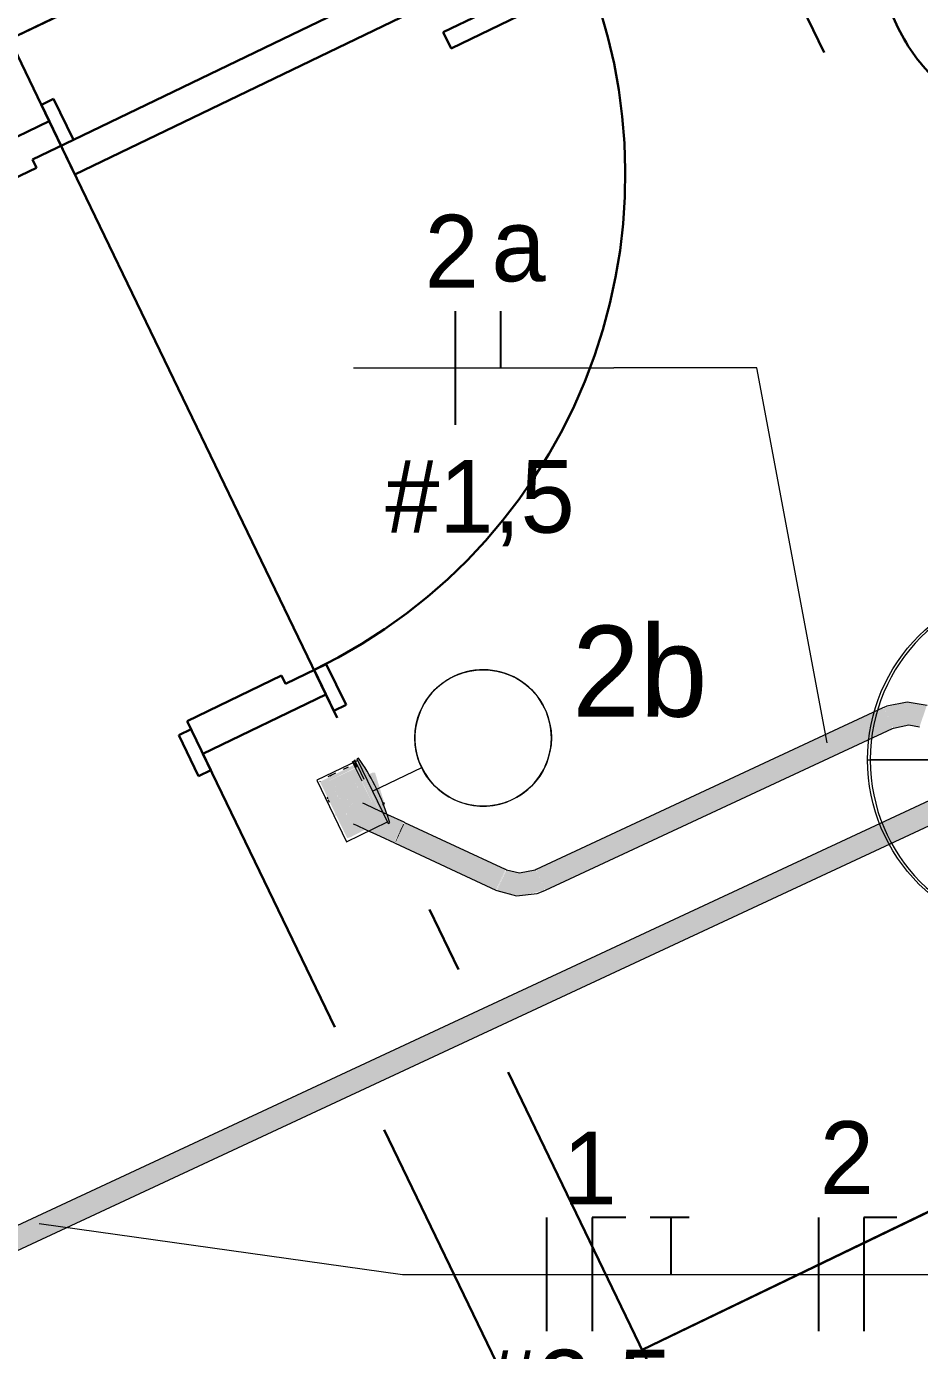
# Model space of a CAD drawing. Header units: metres. Extents: x 4 to 129, y -16 to 26.
# Drawn here: x 36.1 to 37.082, y 18.86 to 20.316 of the extents above; entities that cross this region are included whole.
import ezdxf

# ---------------------------------------------------------------- set-up
doc = ezdxf.new("R2010")
doc.units = ezdxf.units.M
doc.linetypes.add('Hidden 1_5', pattern=[0.0022, 0.0015, -0.0007000000000000001])
doc.linetypes.add('IMPORT-_Tracejado pequeno', pattern=[2.25, 1.5, -0.7500000000000001])
for name, color, linetype, lineweight in [('A-ANNO-NOTE', 7, 'Continuous', 9), ('A-DETL', 7, 'Continuous', 9), ('E-LITE', 7, 'Continuous', 50), ('E-LITE-EQPM-IDEN', 7, 'Continuous', 9), ('E-LITE-IDEN', 7, 'Continuous', 9), ('E-POWR-CNDT', 7, 'Continuous', 30), ('Identificadores de dispositivos elétricos', 7, 'Continuous', 9), ('KIRYA - PAREDE', 7, 'Continuous', 50), ('KIRYA - PISO', 7, 'Continuous', 9), ('KIRYA - SQUADRIA', 7, 'Continuous', 9), ('LAYOUT-WC_COZINHA', 7, 'Continuous', 9)]:
    doc.layers.add(name, color=color, linetype=linetype, lineweight=lineweight)
for name, color, linetype, lineweight, true_color in [('Base Revit Coremas_dwg', 7, 'Continuous', 9, 0x767676), ('Fase', 1, 'Continuous', 25, 0xff0000), ('Neutro', 5, 'Continuous', 25, 0x0000ff), ('Terra', 3, 'Continuous', 25, 0x00ff00)]:
    doc.layers.add(name, color=color, linetype=linetype, lineweight=lineweight, true_color=true_color)
doc.styles.add('Century Gothic', font='GOTHIC.TTF', dxfattribs={"height": 0.1})
doc.styles.add('Century Gothic_3', font='GOTHIC.TTF', dxfattribs={"height": 0.07999999999999995})

# ---------------------------------------------------------------- blocks, each defined once
blk = doc.blocks.new('Base Revit Coremas_dwg_A$C331B23C5-8225576-PLANTA BAIXA - TÉRREO')
at = {"layer": 'LAYOUT-WC_COZINHA', "color": 254, "linetype": 'IMPORT-_Tracejado pequeno', "lineweight": 30, "true_color": 0xe3e3e3, "flags": 128}
for points in [[(-1.267274355257087e-07, 0.5979727702970533), (-1.267274355257087e-07, 4.820548488169152e-08), (0.4999998732725635, 4.820548704742578e-08), (0.4999998732725645, 0.8000000489505452), (0.1409719285838663, 0.8000000489505452)], [(0.2158567396015769, 0.5819476244600992), (0.2691504005831575, 0.5957995148005466), (0.3224440615647382, 0.5819476244600992)], [(0.06867299993405142, 0.423596139773963), (0.1726194605487308, 0.4126463716479521), (0.1737371644028372, 0.3868362044545393), (0.07226776575203077, 0.3752091338487845)], [(0.3224440615647382, 0.2180524726959448), (0.2691504005831575, 0.2042005823554973), (0.2158567396015769, 0.2180524726959448)]]:
    blk.add_lwpolyline(points, dxfattribs=at)
at = {"layer": 'LAYOUT-WC_COZINHA', "color": 254, "linetype": 'IMPORT-_Tracejado pequeno', "lineweight": 30, "true_color": 0xe3e3e3}
for centre, radius in [((0.06942704956395573, 0.400000048578022), 0.02495313953718424), ((0.1988713163498232, 0.400000048578022), 0.02173008093745843)]:
    blk.add_circle(centre, radius, dxfattribs=at)
for centre, radius, start, end in [((0.2923067341939714, 0.4448163543906958), 0.1570018691099644, 119.1394472502954, 143.3879959260345), ((0.2459940669868957, 0.4448163543229385), 0.1570018691620678, 36.61200409065127, 60.86055276638437), ((0.3287923454925021, 0.4177078858213008), 0.2024558997343413, 143.3879958816388, 162.89389502424), ((0.1926488796041213, 0.4051813810081058), 0.2234596762773276, 17.10610440788717, 36.61200355049225), ((0.3863307576896204, 0.4000000494470442), 0.2626575305031527, 162.8938953998536, 176.1274529998824), ((0.2162295663988516, 0.412438496348841), 0.1987875358598535, 356.4125697290415, 17.10610477785938), ((0.1988713163498232, 0.400000048578022), 0.03065085100652058, 206.0080416980914, 155.2875835932288), ((0.151970049287911, 0.4000000488533715), 0.2626575247377333, 342.8938951767378, 359.99999993993), ((0.386330752150343, 0.4000000488329079), 0.2626575249916183, 184.1095773569388, 197.1061048015497), ((0.3287923454925021, 0.3822922131973883), 0.2024558997343802, 197.10610497576, 216.6120041183611), ((0.2095084556883649, 0.3822922131125779), 0.2024558996954868, 323.3879959033611, 342.8938950459649), ((0.2923067385293052, 0.3551837436966707), 0.1570018720344575, 216.6120028575888, 240.860551533322), ((0.2459940626515618, 0.3551837437644281), 0.1570018720865611, 299.1394484500045, 323.3879971257252)]:
    blk.add_arc(centre, radius, start, end, dxfattribs=at)
blk = doc.blocks.new('Base Revit Coremas_dwg__U16-8225577-PLANTA BAIXA - TÉRREO')
at = {"layer": 'KIRYA - SQUADRIA', "color": 254, "linetype": 'IMPORT-_Tracejado pequeno', "lineweight": 30, "true_color": 0xe3e3e3}
for p, q in [((-0.6763482375953342, 0.5295479037944236), (-0.6763482375953342, 0.5495479037944055)), ((-0.628651762404729, 0.5295479037944236), (-0.628651762404729, 0.5495479037944053)), ((0, -0.1499999999999772), (0, 0))]:
    blk.add_line(p, q, dxfattribs=at)
at = {"layer": 'KIRYA - SQUADRIA', "color": 254, "linetype": 'IMPORT-_Tracejado pequeno', "lineweight": 30, "true_color": 0xe3e3e3, "flags": 128}
for points in [[(-0.6999999999999318, -0.1499999999999769), (-0.6999999999999318, 0), (-0.634999999999991, 0), (-0.634999999999991, 0.6049999999999047), (-0.6700000000001294, 0.6049999999999047), (-0.6700000000001294, 0.01499999999998669)], [(-0.6700000000001294, 0.5621072639671073), (-0.6763482375953342, 0.5621072639671073), (-0.6763482375953342, 0.5495479037944055), (-0.7149859343644491, 0.5495479037944055)], [(-0.6349999999999907, 0.5621072639671072), (-0.6286517624047858, 0.5621072639671072), (-0.6286517624047858, 0.5495479037944053), (-0.5900140656355005, 0.5495479037944053)], [(-0.7249859343646107, 0.5395479037944146), (-0.7249859343646107, 0.4325479037944437), (-0.7049859343644584, 0.4325479037944437), (-0.7049859343644584, 0.5245479037944283)], [(-0.5800140656355663, 0.5395479037944146), (-0.5800140656355663, 0.4325479037944437), (-0.6000140656356621, 0.4325479037944437), (-0.6000140656356621, 0.5245479037944283)], [(-0.6999859343644629, 0.5295479037944236), (-0.6763482375953342, 0.5295479037944236), (-0.6763482375953342, 0.5194749721699741), (-0.6700000000000725, 0.5194749721699741)], [(-0.6050140656356573, 0.5295479037944236), (-0.628651762404729, 0.5295479037944236), (-0.628651762404729, 0.5194749721699738), (-0.6349999999999907, 0.5194749721699738)], [(-0.6699999999999591, 0), (-0.7200000000000273, 0), (-0.7200000000000273, 0.01499999999998669), (-0.6699999999999591, 0.01499999999998669), (-0.6699999999999591, -0.03499999999996786), (-0.6599999999999683, -0.03499999999996786), (-0.6599999999999683, -0.1499999999999769), (-0.7200000000000841, -0.1499999999999769), (-0.7200000000000841, -0.1649999999999064), (-0.6699999999999591, -0.1649999999999064), (-0.6699999999999591, -0.1499999999999201)], [(-0.01499999999998638, 0), (-0.03000000000008642, 0), (0.0199999999999818, 0), (0.0199999999999818, 0.01499999999998647), (-0.03000000000014326, 0.01499999999998647), (-0.03000000000014326, -0.03499999999996807), (-0.04000000000013418, -0.03499999999996807), (-0.04000000000013418, -0.1499999999999772), (0.0199999999999818, -0.1499999999999772), (0.0199999999999818, -0.1649999999999635), (-0.03000000000014326, -0.1649999999999635), (-0.03000000000014326, -0.1499999999999203)]]:
    blk.add_lwpolyline(points, dxfattribs=at)
at = {"layer": 'KIRYA - SQUADRIA', "color": 254, "linetype": 'IMPORT-_Tracejado pequeno', "lineweight": 30, "true_color": 0xe3e3e3}
for centre, radius, start, end in [((-0.634999999999991, 0), 0.60499999999993, 359.9999999999996, 90.0000000000131), ((-0.7149859343645344, 0.5395479037943294), 0.01000000000007628, 89.99999999951147, 179.9999999995115), ((-0.5900140656355289, 0.5395479037944431), 0.009999999999962483, 359.9999999998368, 89.99999999983716), ((-0.6999859343644629, 0.5245479037944283), 0.004999999999995453, 90, 180), ((-0.6050140656356573, 0.5245479037944283), 0.004999999999995342, 0, 90)]:
    blk.add_arc(centre, radius, start, end, dxfattribs=at)
blk = doc.blocks.new('Base Revit Coremas_dwg-8208185-PLANTA BAIXA - TÉRREO')
at = {"layer": 'KIRYA - PAREDE', "color": 254, "linetype": 'IMPORT-_Tracejado pequeno', "lineweight": 30, "true_color": 0xe3e3e3}
for p, q in [((23.26486903797802, 19.27858154917087), (23.23297534126586, 19.34470953352727)), ((23.23297534126586, 19.34470953352727), (23.26486903797802, 19.27858154917087))]:
    blk.add_line(p, q, dxfattribs=at)
at = {"layer": 'KIRYA - PAREDE', "color": 254, "linetype": 'IMPORT-_Tracejado pequeno', "lineweight": 30, "true_color": 0xe3e3e3, "flags": 128}
for points in [[(22.86263100806203, 17.57003930788748), (22.91173667781007, 17.59372309854031), (22.97689906325402, 17.45861623889461), (21.85100856620832, 16.91559636019499), (20.63464403792116, 19.43759107357689), (22.57117569283926, 20.37158526494024), (24.01231552905736, 21.06665070967577), (25.22868005734453, 18.54465599629386), (23.69746898136285, 17.80614896126237), (23.63230659591889, 17.94125582090807), (23.72237783568247, 17.98469741120404), (23.18321789732989, 19.10258475711924)], [(23.18321789732989, 19.10258475711924), (23.72237783568247, 17.98469741120404), (23.63230659591889, 17.94125582090807), (23.69746898136285, 17.80614896126237), (25.22868005734453, 18.54465599629386), (24.01231552905736, 21.06665070967577), (22.57117569283926, 20.37158526494024), (20.63464403792116, 19.43759107357689), (21.85100856620832, 16.91559636019499), (22.97689906325402, 17.45861623889461), (22.91173667781007, 17.59372309854031), (22.86263100806203, 17.57003930788748)], [(21.91818829022376, 19.8901129178663), (22.63633807828322, 20.23647840529477), (22.67977966857918, 20.1464071655312), (22.81488652822466, 20.21156955097515), (22.77144493792869, 20.30164079073872), (23.94237105485584, 20.86638146458634), (22.77144493792869, 20.30164079073872), (22.81488652822466, 20.21156955097515)], [(22.81488652822466, 20.21156955097515), (22.67977966857918, 20.1464071655312), (22.63633807828322, 20.23647840529477), (21.91818829022376, 19.8901129178663)], [(24.30190031027981, 20.1209380877048), (25.02841081225509, 18.61460047049561), (23.85748469532794, 18.049859796648), (23.31917565528945, 19.16598290084137)], [(23.31917565528945, 19.16598290084137), (23.85748469532794, 18.049859796648), (25.02841081225509, 18.61460047049561), (24.30190031027981, 20.1209380877048)]]:
    blk.add_lwpolyline(points, dxfattribs=at)
for points in [[(23.12891128001846, 19.21518340544874), (22.98387080065098, 19.51590848718572), (23.11897766029645, 19.58107087262967), (22.98387080065098, 19.51590848718572)], [(23.13139704945691, 19.55532066939888), (23.11897766029645, 19.58107087262967)]]:
    blk.add_lwpolyline(points, close=True, dxfattribs=at)
at = {"layer": 'KIRYA - PISO', "color": 254, "linetype": 'IMPORT-_Tracejado pequeno', "lineweight": 30, "true_color": 0xe3e3e3, "flags": 128}
for points in [[(23.11897766029642, 19.58107087262966), (22.81488652822464, 20.21156955097513)], [(23.46651038266418, 18.8605009545206), (24.63743649959133, 19.42524162836822)]]:
    blk.add_lwpolyline(points, close=True, dxfattribs=at)
for name, p, rotation in [('Base Revit Coremas_dwg_A$C331B23C5-8225576-PLANTA BAIXA - TÉRREO', (23.94237105485581, 20.86638146458631), 205.7481327013867), ('Base Revit Coremas_dwg_A$C331B23C5-8225576-PLANTA BAIXA - TÉRREO', (23.94237105485581, 20.86638146458631), 205.7481327013867), ('Base Revit Coremas_dwg__U16-8225577-PLANTA BAIXA - TÉRREO', (23.11897766029642, 19.58107087262966), 295.7481327013867), ('Base Revit Coremas_dwg__U16-8225577-PLANTA BAIXA - TÉRREO', (23.11897766029642, 19.58107087262966), 295.7481327013867)]:
    blk.add_blockref(name, p, dxfattribs=dict(rotation=rotation))
blk = doc.blocks.new('1_a_1 Interruptor_Conjunto 4x2 - a_Simples-2265050-PLANTA BAIXA - TÉRREO')
at = {"layer": 'E-LITE', "lineweight": 9, "true_color": 0xfbfbfb}
for points in [[(0.02956666876063043, 0.002815535204195856), (-0.00317418001807568, 0.004885675911954715), (-0.03945262852544015, 0.002040112774584247), (-0.03945262852547913, 5.414335646491963e-14), (0.02610523137835852, 3.681748239614535e-14), (0.02935083748436114, 0.002639977917038488)], [(0.01849999999998713, 0.003683568595214962), (0.01839795329258623, 0.004508195619135551), (0.01691859707506316, 0.006158812729672644), (-0.01716055812392565, 0.01131463493288128), (-0.01850000000001962, 0.008922597519341366), (-0.01824045041585856, 0.003703926817783105), (0.002505253561906267, 0.004938144320707869), (0.01821459237501254, 0.003705955038135298)]]:
    blk.add_hatch(color=7, dxfattribs=at).paths.add_polyline_path(points)
at = {"layer": 'A-DETL', "linetype": 'Hidden 1_5'}
for p, q in [((0.03945262852542796, -2.707167823245982e-16), (0.03945262852542796, 0.002040112774547159)), ((0.02615484075337286, -1.794697741470335e-16), (0.03945262852542796, -2.707167823245982e-16))]:
    blk.add_line(p, q, dxfattribs=at)
blk.add_arc((-2.089595163567992e-15, -0.2479059238677093), 0.2530405721040361, 81.03017697777777, 83.29530561121808, dxfattribs=at)
at = {"layer": 'E-LITE', "lineweight": 9}
for p, q in [((-0.03945262852542644, 0.002040112774548377), (-0.03945262852542796, 0)), ((-0.03945262852542796, 0), (0, 0)), ((0, 0), (0.02610523137837328, -1.791293636122991e-16)), ((0.01850000000000002, 0.004457467159471679), (0.01850000000000002, 0.003683568595179174)), ((0.0185, 0.003683568595182), (0.0185, 0.004394335252466186))]:
    blk.add_line(p, q, dxfattribs=at)
for centre, radius, start, end in [((-2.089595163567992e-15, -0.2479059238677093), 0.2530405721040361, 83.30655010270114, 98.96982302221983), ((0.01672492551078619, 0.00439433525246619), 0.001775074489213813, 359.9999999999988, 83.73620771461016), ((0.01672492551078619, 0.004394335252466468), 0.001775074489213811, 13.95603461910137, 69.78017309550869)]:
    blk.add_arc(centre, radius, start, end, dxfattribs=at)
blk = doc.blocks.new('PVC Corrugado Amarelo_Caixa de Luz 4x2 - PVC Corrugado Amarelo_Caixa de Luz 4x2-V8-PLANTA BAIXA - TÉRREO')
at = {"layer": 'E-POWR-CNDT', "linetype": 'Hidden 1_5', "lineweight": 9, "true_color": 0xffff00}
for points in [[(-0.03446410161512978, 0.04749999999996538), (-0.03499999999998988, 0.04305701873248997), (-0.03446410161512978, 0.02507870793807714), (-0.03099999999999295, 0.02788603094661831), (-0.03099999999999295, 0.04749999999996538), (-0.03382842712473717, 0.04749999999996429)], [(-0.01131370849897468, 0.04796874999996582), (-0.01131370849897035, 0.04749999999996538), (-0.01108762916993836, 0.04796874999996256)], [(-0.006249999999989916, 0.04796874999996473), (-0.006249999999989916, 0.04749999999996321), (-0.004942118015863986, 0.04796874999996473)], [(1.082867129298393e-14, 0.04796874999996473), (1.082867129298393e-14, 0.04749999999996213), (0.0002260793290471554, 0.04796874999996798)], [(0.006250000000013739, 0.04796874999996473), (0.006250000000009408, 0.04749999999996321), (0.006476079329045734, 0.04796874999996473)], [(0.004174682452702382, 0.03124999999996799), (0.002710361922820238, 0.02659785744028957), (0.002727161158080981, 0.02327453969928164), (0.003782827061992521, 0.01969602259871366), (0.005079066809831704, 0.01757138335895737), (0.007577514615706497, 0.01507436213104567), (0.008749999999995844, 0.01417468245266762), (0.0132836807256882, 0.01272595771908941), (0.01707990347703927, 0.01277382448745586), (0.02015533296029307, 0.01372125651852662), (0.02288342600774142, 0.01542805431125679), (0.02467104081382842, 0.01724571727360023), (0.02625249093269644, 0.01978128778043536), (0.02727404228088634, 0.02328368072564153), (0.02724447308847565, 0.02694091958916925), (0.02633756499657145, 0.03001332526067854), (0.02457194568871462, 0.032883426007698), (0.02351792842049281, 0.03408507486343255), (0.01992525130106113, 0.03637404642511207), (0.0163661918728324, 0.03732013742772573), (0.01500000000000958, 0.03749999999996548), (0.009986674739295041, 0.03633756499652803), (0.007039814903410996, 0.03451304636821047), (0.005079066809829539, 0.03242861664097171), (0.004633155409253482, 0.03184749358970588)], [(-0.02291172100859106, 0.0027553825452236), (1.299440555158071e-14, 0.002755382545222517), (1.082867129298393e-14, 0.005755382545222918), (-0.01954917961566554, 0.005755382545225084), (-0.02250774167932285, 0.003115805762717082)], [(1.082867129298393e-14, 0.005755382545222918), (1.299440555158071e-14, 0.002755382545222517), (0.03100000000001244, 0.002755382545222517), (0.03060625739507946, 0.005755382545222918), (2.975221092452785e-06, 0.005755382545222918)], [(0.03100000000001244, 0.005755382545224001), (0.03150000000001233, 0.002755382545222517), (0.0369521651321869, 0.002884638013179094), (0.03639532536543877, 0.005755382545224001), (0.03122534482905485, 0.005755382545221835)], [(0.03709680190076094, 0.005755382545222918), (0.03722016177240021, 0.002755382545224683), (0.03945262852543798, 0.002755382545222517), (0.03945262852543798, 0.005755382545224001), (0.03839907283801679, 0.005755382545224001)]]:
    blk.add_hatch(color=2, dxfattribs=at).paths.add_polyline_path(points)
h = blk.add_hatch(color=2, dxfattribs=at)
h.paths.add_polyline_path([(-0.03099999999999079, 0.04749999999996321), (-0.03099999999999295, 0.02788603094661831), (-0.0193960888445744, 0.03661907798156264), (-0.01574932504749617, 0.03737593765944236), (-0.0120186503519841, 0.03702998613664667), (-0.0104212153698645, 0.03660845936377744), (-0.006102420878455126, 0.03364478313041013), (-0.00434415777588842, 0.03133173838366134), (-0.002990934036564863, 0.02810045365782146), (-0.002595112362625514, 0.02480279523924752), (-0.003061769979145578, 0.02162891912841643), (-0.004217539494759746, 0.01888383656967398), (-0.006301417099347385, 0.01615961545332329), (-0.00940906905472993, 0.01363610461075879), (-0.0195491796156677, 0.005755382545222918), (0.03100000000000811, 0.006254698906258068), (0.03100000000001028, 0.04749999999996538), (-0.005168197344902478, 0.04749999999996321)])
h.paths.add_polyline_path([(-0.02610523137836286, -3.681748239614535e-14), (0.03100000000001244, -3.248601387895178e-14), (0.03100000000001244, 0.002755382545222517), (-0.02329549988235925, 0.002412981817092879), (-0.02561071912243412, 0.0004022365600082423)])
h.paths.add_polyline_path([(0.004174682452702382, 0.03124999999996799), (0.007827144621544421, 0.03511718570937471), (0.008789635558527829, 0.03584173513316131), (0.01176476193622692, 0.03707407282857882), (0.01722450398392546, 0.03720713849458976), (0.01992525130106113, 0.03637404642511207), (0.02201022583175679, 0.03524197574961287), (0.02507874705873345, 0.03222294960330026), (0.026558333057233, 0.02948034401449747), (0.02724447308847565, 0.02694091958916925), (0.02727404228088634, 0.02328368072564153), (0.02625249093269644, 0.01978128778043536), (0.02467104081382842, 0.01724571727360023), (0.02288342600774142, 0.01542805431125679), (0.01918269103478663, 0.01331837504164771), (0.01613861573365144, 0.01264990160509242), (0.01298535773618286, 0.01276523268574343), (0.01176476193622908, 0.0129259271713535), (0.007263165289963667, 0.01531557085233918), (0.005079066809831704, 0.01757138335895737), (0.003662435003449884, 0.01998667473924945), (0.002720635186750343, 0.02332410937285914), (0.002752680454008151, 0.02691929859762283), (0.003782827061990355, 0.03030397740121867), (0.003927889524687049, 0.03065418916605276)])
h = blk.add_hatch(color=2, dxfattribs=at)
h.paths.add_polyline_path([(0.03100000000001028, 0.04749999999996538), (0.03150000000001017, 0.005755382545224001), (0.03500000000001154, 0.006290810729936169), (0.03446410161514711, 0.04749999999996538), (0.03203527618042186, 0.04749999999996538)])
h.paths.add_polyline_path([(0.03100000000001244, 0.002755382545222517), (0.031500000000008, -3.573461526684696e-14), (0.03446410161514711, 0.0003658665678337684), (0.03401158685044514, 0.002755382545222517), (0.03123357317732197, 0.002755382545222517)])
at = {"layer": 'A-DETL', "linetype": 'Hidden 1_5'}
for p, q in [((-0.03709680190075156, 0.00575538254525846), (-0.03710199885295151, 0.00575538254525846)), ((-0.03710199885295151, 0.00275538254525846), (-0.03709680190075156, 0.00275538254525846))]:
    blk.add_line(p, q, dxfattribs=at)
at = {"layer": 'E-POWR-CNDT', "lineweight": 9}
for p, q in [((0.01250000000000001, 0.04796874999999994), (0.009924640771924013, 0.04796874999999994)), ((0.01250000000000006, 0.04796874999999994), (0.01207407282861341, 0.04796874999999994)), ((0.01600000000000006, 0.04796874999999992), (0.01385640646055102, 0.04796874999999992)), ((0.03500000000000001, 0.04750000000000003), (0.03486370330515629, 0.04750000000000003)), ((0.03546034755735734, 0.02823523806378151), (0.03546034755735734, 0.03749999999999998)), ((0.03546034755735734, 0.03383883476483186), (0.03546034755735734, 0.03749999999999993)), ((0.03546034755735734, 0.03130043078468513), (0.03546034755735734, 0.03500000000000005)), ((0.03546034755735734, 0.01249999999999997), (0.03546034755735734, 0.01874999999999985)), ((0.03546034755735734, 0.01500000000000006), (0.03546034755735734, 0.01792893218813452)), ((0.03100000000000444, 0.005755382545258329), (0.01555098734064701, 0.005755382545258329)), ((0.01555098734064824, 0.002755382545258328), (0.03100000000000567, 0.002755382545258328)), ((0.03695216513217525, 0.00575538254525846), (0.03100000000000453, 0.00575538254525846)), ((0.03100000000000458, 0.00275538254525846), (0.03710199885295135, 0.00275538254525846)), ((0.03546034755735734, 0.01249999999999992), (0.03546034755735734, 0.01417468245269442)), ((0.03710199885295135, 0.00575538254525846), (0.03709680190075141, 0.00575538254525846)), ((0.03945262852542776, 0.005755382545258425), (0.03709680190075187, 0.005755382545258425)), ((0.03709680190075214, 0.002755382545258425), (0.03945262852542776, 0.002755382545258425))]:
    blk.add_line(p, q, dxfattribs=at)
blk = doc.blocks.new('Fiação_PEX_Tags Lighting Fixture - 1_ FN-4481215-PLANTA BAIXA - TÉRREO')
at = {"layer": 'E-LITE-EQPM-IDEN', "color": 1, "lineweight": 25, "true_color": 0xff0000}
blk.add_line((-0.0009895564730001342, -0.001402714200512057), (-0.0009895564730001383, -0.003902714200512064), dxfattribs=at)
at = {"layer": 'E-LITE-EQPM-IDEN', "color": 5, "lineweight": 25, "true_color": 0x0000ff}
for p, q in [((1.044352699986642e-05, -0.001402714200512063), (1.044352699986249e-05, -0.003902714200512064)), ((1.044352699986642e-05, -0.001402714200512063), (1.044352699986324e-05, -0.003424883532718317)), ((0.0007313164145795625, -0.001402714200512064), (1.044352699986642e-05, -0.001402714200512063))]:
    blk.add_line(p, q, dxfattribs=at)
at = {"layer": 'E-LITE-EQPM-IDEN'}
for p, q in [((-0.003122870437784703, -0.00265271420051206), (0.002595434844132471, -0.002652714200512079)), ((-0.003122870437784703, -0.00265271420051206), (0.002595434844132471, -0.002652714200512079)), ((-0.003122870437784703, -0.00265271420051206), (0.002595434844132471, -0.002652714200512079)), ((-0.003122870437784703, -0.002652714200512061), (0.002595434844132471, -0.00265271420051208)), ((-0.00312287043778472, -0.002652714200512061), (0.002595434844132454, -0.00265271420051208)), ((-0.003122870437784703, -0.002652714200512061), (0.002595434844132471, -0.00265271420051208)), ((-0.003122870437784703, -0.002652714200512061), (0.002595434844132471, -0.00265271420051208)), ((-0.00312287043778472, -0.002652714200512061), (0.002595434844132454, -0.002652714200512079)), ((-0.00312287043778472, -0.002652714200512061), (0.002595434844132454, -0.00265271420051208)), ((-0.00312287043778472, -0.002652714200512061), (0.002595434844132454, -0.002652714200512079)), ((-0.00312287043778472, -0.00265271420051206), (0.002595434844132454, -0.002652714200512079)), ((-0.00312287043778472, -0.00265271420051206), (0.002595434844132454, -0.002652714200512079)), ((-0.00312287043778472, -0.00265271420051206), (0.002595434844132454, -0.002652714200512079)), ((-0.003122870437784703, -0.00265271420051206), (0.002595434844132471, -0.002652714200512078)), ((-0.003122870437784703, -0.00265271420051206), (0.002595434844132471, -0.002652714200512078)), ((-0.003122870437784703, -0.00265271420051206), (0.002595434844132471, -0.002652714200512079)), ((-0.003122870437784703, -0.00265271420051206), (0.002595434844132471, -0.002652714200512079)), ((-0.003122870437784703, -0.00265271420051206), (0.002595434844132471, -0.002652714200512079)), ((-0.003122870437784703, -0.00265271420051206), (0.002595434844132471, -0.002652714200512079)), ((-0.003122870437784703, -0.00265271420051206), (0.002595434844132471, -0.002652714200512079)), ((-0.003122870437784703, -0.00265271420051206), (0.002595434844132471, -0.002652714200512078)), ((-0.003122870437784705, -0.00265271420051206), (0.00259543484413247, -0.002652714200512078)), ((-0.002681485024812969, -0.002652714200512057), (0.00259543484413247, -0.002652714200512074))]:
    blk.add_line(p, q, dxfattribs=at)
blk = doc.blocks.new('Fiação_PEX_Tags Lighting Fixture - 2_ FR-4481219-PLANTA BAIXA - TÉRREO')
at = {"layer": 'E-LITE-EQPM-IDEN', "color": 1, "lineweight": 25, "true_color": 0xff0000}
blk.add_line((-0.0008936835854204234, -0.001402714200512057), (-0.0008936835854204275, -0.003902714200512063), dxfattribs=at)
at = {"layer": 'E-LITE-EQPM-IDEN', "lineweight": 25}
blk.add_line((0.0001063164145795861, -0.001402714200512064), (0.0001063164145795841, -0.002652714200512071), dxfattribs=at)
at = {"layer": 'E-LITE-EQPM-IDEN'}
for p, q in [((-0.003122870437784703, -0.00265271420051206), (0.002595434844132471, -0.002652714200512079)), ((-0.003122870437784703, -0.00265271420051206), (0.002595434844132471, -0.002652714200512079)), ((-0.003122870437784703, -0.00265271420051206), (0.002595434844132471, -0.002652714200512079)), ((-0.003122870437784703, -0.002652714200512061), (0.002595434844132471, -0.00265271420051208)), ((-0.00312287043778472, -0.002652714200512061), (0.002595434844132454, -0.00265271420051208)), ((-0.003122870437784703, -0.002652714200512061), (0.002595434844132471, -0.00265271420051208)), ((-0.003122870437784703, -0.002652714200512061), (0.002595434844132471, -0.00265271420051208)), ((-0.00312287043778472, -0.002652714200512061), (0.002595434844132454, -0.002652714200512079)), ((-0.00312287043778472, -0.002652714200512061), (0.002595434844132454, -0.00265271420051208)), ((-0.00312287043778472, -0.002652714200512061), (0.002595434844132454, -0.002652714200512079)), ((-0.00312287043778472, -0.00265271420051206), (0.002595434844132454, -0.002652714200512079)), ((-0.00312287043778472, -0.00265271420051206), (0.002595434844132454, -0.002652714200512079)), ((-0.00312287043778472, -0.00265271420051206), (0.002595434844132454, -0.002652714200512079)), ((-0.003122870437784703, -0.00265271420051206), (0.002595434844132471, -0.002652714200512078)), ((-0.003122870437784703, -0.00265271420051206), (0.002595434844132471, -0.002652714200512078)), ((-0.003122870437784703, -0.00265271420051206), (0.002595434844132471, -0.002652714200512079)), ((-0.003122870437784703, -0.00265271420051206), (0.002595434844132471, -0.002652714200512079)), ((-0.003122870437784703, -0.00265271420051206), (0.002595434844132471, -0.002652714200512079)), ((-0.003122870437784703, -0.00265271420051206), (0.002595434844132471, -0.002652714200512079)), ((-0.003122870437784703, -0.00265271420051206), (0.002595434844132471, -0.002652714200512079)), ((-0.003122870437784703, -0.00265271420051206), (0.002595434844132471, -0.002652714200512078)), ((-0.003122870437784705, -0.00265271420051206), (0.00259543484413247, -0.002652714200512078)), ((-0.002681485024812969, -0.002652714200512057), (0.00259543484413247, -0.002652714200512074))]:
    blk.add_line(p, q, dxfattribs=at)
blk = doc.blocks.new('Fiação_PEX_Tags Eletrical Fixtures - 2_ FNT-4480792-PLANTA BAIXA - TÉRREO')
at = {"layer": 'Fase'}
blk.add_line((-0.0009830429433026226, 0.001249999999999997), (-0.0009830429433026265, -0.001250000000000003), dxfattribs=at)
at = {"layer": 'Identificadores de dispositivos elétricos'}
blk.add_line((-0.002569481908087198, 5.287437154777256e-19), (0.003148823373829976, -1.811024766791761e-17), dxfattribs=at)
at = {"layer": 'Neutro'}
for p, q in [((1.695705669737706e-05, 0.001249999999999997), (1.695705669737314e-05, -0.001250000000000004)), ((1.695705669737706e-05, 0.001249999999999997), (1.695705669737388e-05, -0.0007721693322062563)), ((0.0007591445566973691, 0.001249999999999996), (1.695705669737706e-05, 0.001249999999999997))]:
    blk.add_line(p, q, dxfattribs=at)
at = {"layer": 'Terra'}
for p, q in [((0.002148984650933458, 0.001249999999999992), (0.001290394556697375, 0.001249999999999992)), ((0.001746479857345674, 0.001249999999999992), (0.001746479857345672, -1.348296474468214e-17))]:
    blk.add_line(p, q, dxfattribs=at)
blk = doc.blocks.new('Tag de Luminárias de Teto 2 - Tag de Luminárias de Teto 2-3493498-PLANTA BAIXA - TÉRREO')
at = {"layer": 'E-LITE-EQPM-IDEN'}
for p, q in [((-0.003861451443040973, 1.259376205309247e-17), (0.003861451443040971, -1.235969987410149e-17)), ((-0.003800000000000002, 9.765625000012382e-06), (0.003799999999999999, 9.765624999987827e-06)), ((1.470902172174639e-21, 1.170310894954888e-19), (-6.237551721879286e-18, -0.003861451443040972)), ((-3.906249999999958e-05, -9.765625000000229e-06), (-0.003800000000000002, -9.765625000012382e-06)), ((-3.906250000000614e-05, -0.00380956484615549), (-3.90625e-05, -9.765625000000424e-06)), ((0.003800000000000002, -9.765625000012382e-06), (3.906249999999958e-05, -9.765625000000229e-06)), ((3.90625e-05, -9.765625000000229e-06), (3.906250000000614e-05, -0.00380956484615549))]:
    blk.add_line(p, q, dxfattribs=at)
blk.add_circle((-2.98848752686665e-19, 1.169605258446771e-19), 0.003861451443040976, dxfattribs=at)
for centre, radius, start, end in [((-1.586231146433193e-18, 9.76562500001486e-06), 0.003800000000000003, 359.9999999999989, 179.9999999999988), ((1.057487430955462e-18, -9.765625000011598e-06), 0.003800000000000007, 180.0000000000004, 269.4110116299548), ((1.743201936965644e-18, -9.765625000013976e-06), 0.0038, 270.588988370044, 359.9999999999989)]:
    blk.add_arc(centre, radius, start, end, dxfattribs=at)

msp = doc.modelspace()

# ---------------------------------------------------------------- hatches: boundary and pattern name
at = {"layer": 'E-POWR-CNDT', "lineweight": 5, "true_color": 0xffff00}
for points in [[(37.05328236706058, 19.54416276388127), (37.06749482484965, 19.54764053017671), (37.08210198292277, 19.54581493576681), (37.08993403570122, 19.56899516919126), (37.06640434016552, 19.57261673571626), (37.04289691511786, 19.56643443744505), (37.05310236245978, 19.54454878499341)], [(36.66568254226118, 19.3772142212648), (37.04709333100178, 19.55506899295749), (37.04181060273002, 19.56639784029544), (36.66057981859023, 19.38815704749062), (36.66477623447415, 19.3791578045862)], [(36.67096527053295, 19.36588537392684), (37.05219605467273, 19.54412616673167), (37.04709333100178, 19.55506899295749), (36.66568254226118, 19.3772142212648), (36.67078526593215, 19.36627139503898)], [(37.05166830788642, 19.54525792336721), (37.05237605927353, 19.54610634720269), (37.04335787801764, 19.56527153897176), (37.04251835411715, 19.56488006254775), (37.0508287839859, 19.54705828818178)], [(35.89906423405439, 18.89427684812699), (37.18542665336896, 19.49411749541617), (37.1801439250972, 19.50544634275413), (35.89396151038343, 18.90521967435281), (35.89847869690264, 18.89553253660113)], [(35.90434696232614, 18.88294800078903), (37.19052937703992, 19.48317466919035), (37.18542665336896, 19.49411749541617), (35.89906423405439, 18.89427684812699), (35.90416695772535, 18.88333402190117)], [(36.50473947163577, 19.41791873392132), (36.50956123700773, 19.42946253178958), (36.45337796321775, 19.45566122261807), (36.45239671364305, 19.45254909656715), (36.45257610719962, 19.44783781564581), (36.45396659626444, 19.44417084313088), (36.45583123686099, 19.44172043304682), (36.45838329097516, 19.43971270419888), (36.46254880666817, 19.43771978562398), (36.50393089002139, 19.41830475503345)], [(36.51002219990753, 19.42924758125928), (36.51512492357849, 19.44065623380324), (36.4737743641437, 19.45938561832268), (36.47157528387935, 19.46085520817433), (36.46705768201776, 19.46263175258554), (36.46475968174171, 19.46278105339277), (36.46149889822807, 19.46236127556852), (36.4592766117687, 19.46152342475519), (36.4561923111969, 19.45938561832268), (36.45404742818744, 19.45671207212537), (36.45337796321775, 19.45566122261807), (36.50956123700773, 19.42946253178958)], [(36.51092850769456, 19.42882496299754), (36.51550348457918, 19.43863603258778), (36.51440010666023, 19.43863603258781), (36.51002219990753, 19.42924758125928)], [(36.62160810051304, 19.3772142212648), (36.626710824184, 19.38862700612661), (36.51603123136552, 19.43976778922336), (36.51092850769456, 19.42882496299754), (36.62024082982622, 19.37785179005684)], [(36.61632537224128, 19.36588537392684), (36.62160810051304, 19.3772142212648), (36.51092850769456, 19.42882496299754), (36.5058257840236, 19.4174129412155), (36.61549754729485, 19.36627139503897)], [(36.50635353080992, 19.41901389340727), (36.51092850769456, 19.42882496299754), (36.50982512977561, 19.42882496299754), (36.5058257840236, 19.4192599857753), (36.50628674692341, 19.41904503524499)], [(36.64364532109982, 19.3596069923549), (36.66987895814511, 19.36584877677725), (36.65949350620239, 19.38812045034103), (36.64364532138711, 19.3846069923549), (36.62761565799045, 19.38773126826731), (36.61741168462913, 19.36542284960586), (36.64362686546224, 19.35961108393494)], [(36.61793943141546, 19.3669805334128), (36.626710824184, 19.38677919848704), (36.62598600726576, 19.38660267259334), (36.61741168462913, 19.36722662578083), (36.61787264752891, 19.36701167525053)], [(36.66935121135879, 19.3669805334128), (36.67025751914582, 19.36740315167453), (36.66104078149003, 19.38699414901734), (36.66020125758952, 19.38660267259334), (36.66915414122686, 19.36740315167453)]]:
    msp.add_hatch(color=2, dxfattribs=at).paths.add_polyline_path(points)

# ---------------------------------------------------------------- linework, layer by layer
at = {"layer": 'A-ANNO-NOTE'}
for p, q in [((36.46441778559119, 19.50852629279619), (36.41938216570938, 19.48680549764821)), ((36.49699897831317, 19.44097286297347), (36.46441778559119, 19.50852629279619)), ((36.48070838195218, 19.47474957788483), (36.53475112581036, 19.50081453206241)), ((36.41938216570938, 19.48680549764821), (36.45196335843135, 19.41925206782549)), ((36.45196335843136, 19.41925206782549), (36.49699897831317, 19.44097286297347))]:
    msp.add_line(p, q, dxfattribs=at)
msp.add_circle((36.60230455563308, 19.53339572478439), 0.07499999999999526, dxfattribs=at)
for start, end in [(115.7481327013888, 295.7481327013824), (295.7481327013878, 115.7481327013893)]:
    msp.add_arc((36.60230455563308, 19.53339572478439), 0.07499999999999526, start, end, dxfattribs=at)
at = {"layer": 'E-LITE-EQPM-IDEN'}
for p, q in [((36.90325886352989, 19.9402016791502), (36.74583903434982, 19.9402016791502)), ((36.98049285159762, 19.52782615530383), (36.90325886352989, 19.9402016791502))]:
    msp.add_line(p, q, dxfattribs=at)
at = {"layer": 'E-POWR-CNDT', "color": 57, "lineweight": 9, "true_color": 0x808040}
for p, q in [((37.04181060273002, 19.56639784029544), (36.66039981398943, 19.38854306860276)), ((37.04271691051705, 19.56682045855719), (37.04181060273002, 19.56639784029544)), ((36.67096527053295, 19.36588537392684), (37.05237605927353, 19.54374014561953)), ((37.05237605927353, 19.54374014561953), (37.05328236706058, 19.54416276388127)), ((37.1801439250972, 19.50544634275413), (35.89378150578263, 18.90560569546495)), ((35.90434696232614, 18.88294800078903), (37.19070938164072, 19.48278864807821)), ((36.51621123596632, 19.44015381033549), (36.51530492817929, 19.44057642859724)), ((36.62689082878481, 19.38854306860275), (36.51621123596632, 19.4401538103355)), ((36.50473947163577, 19.41791873392132), (36.50564577942281, 19.41749611565958)), ((36.5056457794228, 19.41749611565958), (36.61632537224128, 19.36588537392684)), ((36.62779713657173, 19.38812045034108), (36.62689082878481, 19.38854306860276)), ((36.66039981398943, 19.38854306860277), (36.65949350620239, 19.38812045034103)), ((36.61632537224141, 19.36588537392679), (36.61723168002833, 19.36546275566511)), ((36.67005896274592, 19.36546275566511), (36.67096527053295, 19.36588537392685))]:
    msp.add_line(p, q, dxfattribs=at)
at = {"layer": 'E-POWR-CNDT', "color": 57, "lineweight": 9, "true_color": 0x808040, "flags": 128}
for points in [[(37.09050681083371, 19.56890701066651), (37.06821717479714, 19.57266954744951), (37.0460470194857, 19.56825720440379), (37.04271691051706, 19.56682045855718)], [(37.05328236706058, 19.54416276388127), (37.07037446375507, 19.54765558529897), (37.08195630725056, 19.54541469514687)], [(36.51530492817929, 19.44057642859724), (36.49738290481666, 19.44893360534086), (36.48238331820993, 19.45592802744473), (36.47275206089791, 19.460419156487), (36.46998953882746, 19.46170734168427)], [(36.45942408228394, 19.43904964700835), (36.46311873653057, 19.43732680143891), (36.47360023418311, 19.4324391988146), (36.48915942034442, 19.42518383115292), (36.50473947163577, 19.41791873392132)], [(36.65949350620239, 19.38812045034103), (36.6424014095079, 19.38462762892332), (36.62779713657184, 19.38812045034103)], [(36.61723168002833, 19.36546275566511), (36.63910857058242, 19.35977186668618), (36.66157892279494, 19.36223516308149), (36.67005896274591, 19.36546275566511)]]:
    msp.add_lwpolyline(points, dxfattribs=at)
at = {"layer": 'Identificadores de dispositivos elétricos'}
for p, q in [((36.11409114851478, 18.99949066705636), (36.51354430477805, 18.94339207118268)), ((36.51354430477805, 18.94339207118268), (36.59272198840065, 18.94339207118268))]:
    msp.add_line(p, q, dxfattribs=at)

# ---------------------------------------------------------------- block references
at = {"layer": 'A-DETL', "linetype": 'Hidden 1_5'}
for name, rotation in [('PVC Corrugado Amarelo_Caixa de Luz 4x2 - PVC Corrugado Amarelo_Caixa de Luz 4x2-V8-PLANTA BAIXA - TÉRREO', 115.7481327013863), ('1_a_1 Interruptor_Conjunto 4x2 - a_Simples-2265050-PLANTA BAIXA - TÉRREO', 295.7481327013872)]:
    msp.add_blockref(name, (36.48070838195218, 19.47474957788483), dxfattribs=dict(at, rotation=rotation))
at = {"layer": 'Base Revit Coremas_dwg', "color": 254, "linetype": 'IMPORT-_Tracejado pequeno', "lineweight": 30, "true_color": 0xe3e3e3}
msp.add_blockref('Base Revit Coremas_dwg-8208185-PLANTA BAIXA - TÉRREO', (13.31045168810228, 0), dxfattribs=at)
at = {"layer": 'E-LITE-EQPM-IDEN', "xscale": 49.99999999999998, "yscale": 49.99999999999998, "zscale": 49.99999999999998}
for name, p in [('Fiação_PEX_Tags Lighting Fixture - 2_ FR-4481219-PLANTA BAIXA - TÉRREO', (36.6160672921432, 20.07287416331447)), ('Tag de Luminárias de Teto 2 - Tag de Luminárias de Teto 2-3493498-PLANTA BAIXA - TÉRREO', (37.21787277293463, 19.5092473694471)), ('Fiação_PEX_Tags Lighting Fixture - 1_ FN-4481215-PLANTA BAIXA - TÉRREO', (37.02030201108682, 19.07606027095356))]:
    msp.add_blockref(name, p, dxfattribs=at)
at = {"layer": 'Identificadores de dispositivos elétricos', "color": 1, "true_color": 0xff0000, "xscale": 49.99999999999998, "yscale": 49.99999999999998, "zscale": 49.99999999999998}
msp.add_blockref('Fiação_PEX_Tags Eletrical Fixtures - 2_ FNT-4480792-PLANTA BAIXA - TÉRREO', (36.721196083805, 18.94346906309615), dxfattribs=at)

# ---------------------------------------------------------------- texts
at = {"layer": 'E-LITE-EQPM-IDEN', "char_height": 0.07999999999999995, "attachment_point": 1, "style": 'Century Gothic_3'}
for s, insert, width in [('2', (36.53795302945296, 20.10863199146058), 0.07616031249999995), ('a', (36.61138935726599, 20.11546792896058), 0.09620249999999993), ('#1,5', (36.49472397579861, 19.83903959600648), 0.2886074999999998), ('2', (36.97244170910464, 19.11181809909968), 0.07616031249999995)]:
    msp.add_mtext(s, dxfattribs=dict(at, insert=insert, width=width))
at = {"layer": 'E-LITE-IDEN', "insert": (36.7001372524965, 19.65679910826582), "char_height": 0.09999999999999994, "width": 0.2124471874999999, "attachment_point": 1, "style": 'Century Gothic'}
msp.add_mtext('2b', dxfattribs=at)
at = {"layer": 'Identificadores de dispositivos elétricos', "char_height": 0.07999999999999995, "attachment_point": 1, "style": 'Century Gothic_3'}
for s, insert, width in [('1', (36.68954682393975, 19.10031824214896), 0.07616031249999995), ('#2,5', (36.60204682393975, 18.86057006688306), 0.2886074999999998)]:
    msp.add_mtext(s, dxfattribs=dict(at, insert=insert, width=width))

doc.saveas('drawing.dxf')
